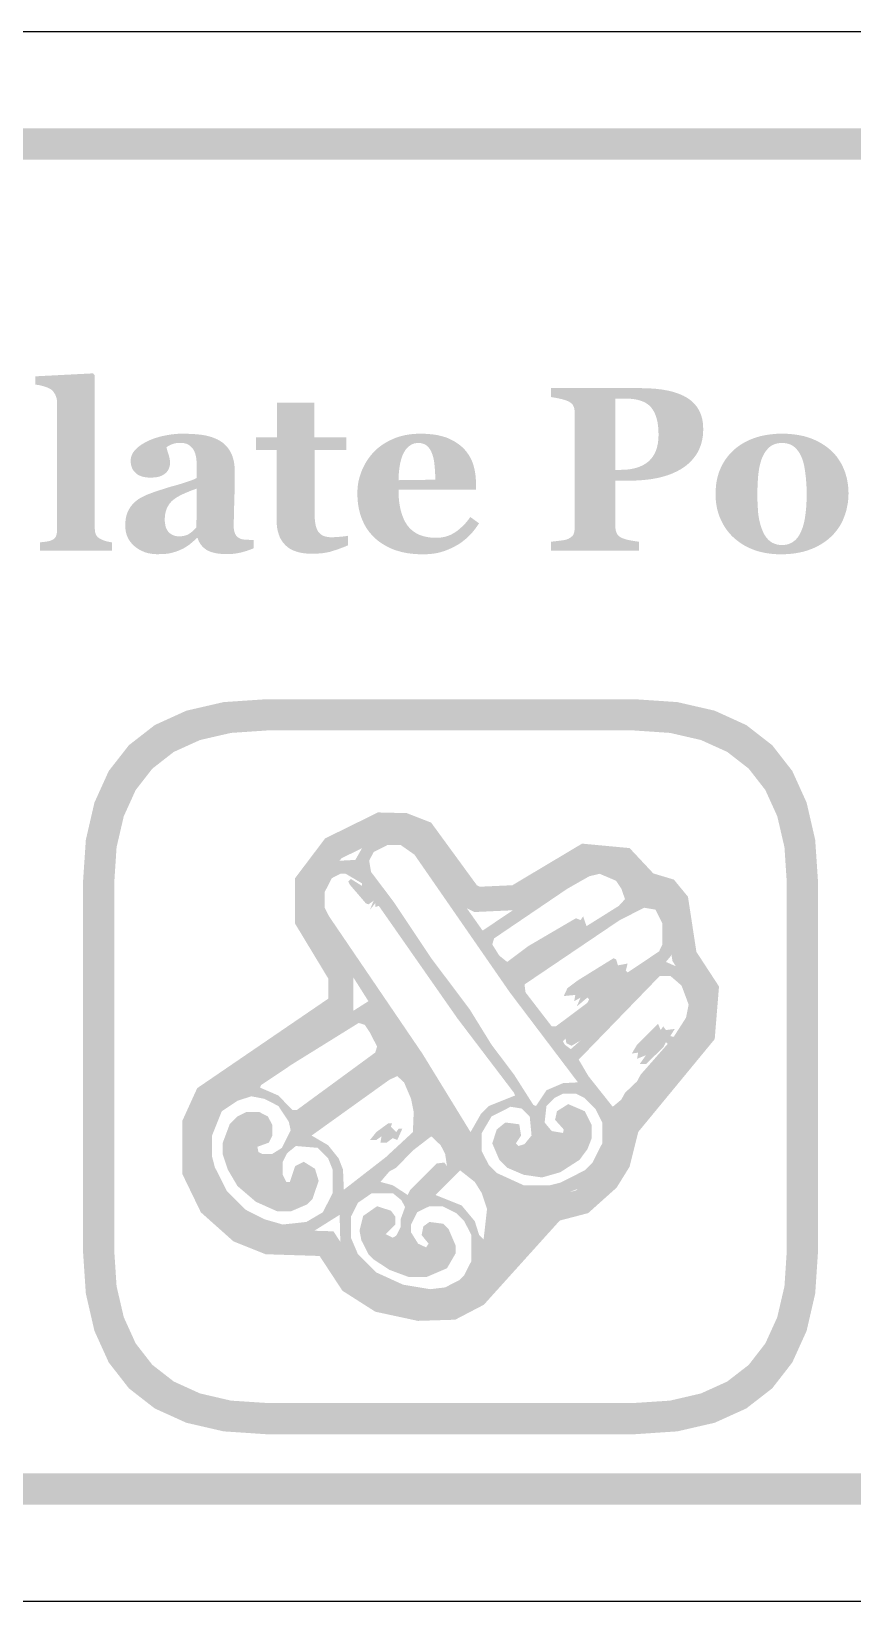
# Model space of a CAD drawing. Header units: millimetres. Extents: x 6 to 294, y 109 to 451.
# Drawn here: x 179.04 to 189.54, y 268.86 to 288.94 of the extents above; entities that cross this region are included whole.
import ezdxf

# ---------------------------------------------------------------- set-up
doc = ezdxf.new("R2010")
doc.units = ezdxf.units.MM
doc.layers.add('CUT', color=1, linetype='Continuous')
doc.layers.add('RASTER', color=7, linetype='Continuous')

msp = doc.modelspace()

# ---------------------------------------------------------------- hatches: boundary and pattern name
at = {"layer": 'RASTER'}
h = msp.add_hatch(color=7, dxfattribs=at)
h.paths.add_polyline_path([(143.2, 285.501), (143.234, 286.016), (143.337, 286.463), (143.509, 286.841), (143.75, 287.151), (144.059, 287.391), (144.438, 287.563), (144.884, 287.666), (145.4, 287.701), (202.6, 287.701), (203.116, 287.666), (203.563, 287.563), (203.941, 287.391), (204.25, 287.151), (204.491, 286.841), (204.663, 286.463), (204.766, 286.016), (204.8, 285.501), (204.8, 272.301), (204.766, 271.785), (204.663, 271.338), (204.491, 270.96), (204.25, 270.651), (203.941, 270.41), (203.563, 270.238), (203.116, 270.135), (202.6, 270.101), (145.4, 270.101), (144.884, 270.135), (144.438, 270.238), (144.059, 270.41), (143.75, 270.651), (143.509, 270.96), (143.337, 271.338), (143.234, 271.785), (143.2, 272.301)])
h.paths.add_polyline_path([(143.6, 285.501), (143.6, 272.301), (143.628, 271.879), (143.712, 271.513), (143.853, 271.204), (144.05, 270.951), (144.303, 270.754), (144.613, 270.613), (144.978, 270.529), (145.4, 270.501), (202.6, 270.501), (203.022, 270.529), (203.388, 270.613), (203.697, 270.754), (203.95, 270.951), (204.147, 271.204), (204.288, 271.513), (204.372, 271.879), (204.4, 272.301), (204.4, 285.501), (204.372, 285.923), (204.288, 286.288), (204.147, 286.598), (203.95, 286.851), (203.697, 287.048), (203.388, 287.188), (203.022, 287.273), (202.6, 287.301), (145.4, 287.301), (144.978, 287.273), (144.613, 287.188), (144.303, 287.048), (144.05, 286.851), (143.853, 286.598), (143.712, 286.288), (143.628, 285.923), (143.6, 285.501)], flags=0)
for points in [[(180.07, 282.301), (179.151, 282.301), (179.151, 282.408), (179.161, 282.408), (179.17, 282.409), (179.179, 282.41), (179.189, 282.411), (179.198, 282.412), (179.207, 282.413), (179.216, 282.414), (179.225, 282.415), (179.234, 282.416), (179.243, 282.418), (179.251, 282.419), (179.259, 282.421), (179.267, 282.423), (179.274, 282.425), (179.282, 282.427), (179.289, 282.43), (179.3, 282.434), (179.31, 282.439), (179.32, 282.445), (179.328, 282.451), (179.336, 282.458), (179.342, 282.465), (179.348, 282.472), (179.353, 282.48), (179.356, 282.489), (179.36, 282.498), (179.363, 282.508), (179.365, 282.519), (179.367, 282.53), (179.368, 282.542), (179.369, 282.554), (179.369, 282.567), (179.369, 284.19), (179.369, 284.204), (179.368, 284.218), (179.366, 284.231), (179.364, 284.244), (179.361, 284.257), (179.357, 284.269), (179.352, 284.282), (179.347, 284.294), (179.341, 284.305), (179.334, 284.316), (179.327, 284.326), (179.32, 284.336), (179.312, 284.344), (179.304, 284.352), (179.295, 284.36), (179.286, 284.366), (179.278, 284.371), (179.269, 284.376), (179.26, 284.38), (179.249, 284.385), (179.238, 284.389), (179.225, 284.394), (179.212, 284.398), (179.197, 284.403), (179.183, 284.407), (179.168, 284.411), (179.155, 284.414), (179.141, 284.417), (179.129, 284.419), (179.116, 284.421), (179.104, 284.422), (179.093, 284.423), (179.093, 284.53), (179.829, 284.568), (179.851, 284.545), (179.851, 282.586), (179.852, 282.573), (179.853, 282.561), (179.854, 282.549), (179.856, 282.537), (179.859, 282.527), (179.862, 282.517), (179.866, 282.507), (179.87, 282.499), (179.875, 282.49), (179.881, 282.483), (179.888, 282.475), (179.895, 282.469), (179.903, 282.462), (179.912, 282.456), (179.922, 282.451), (179.932, 282.446), (179.939, 282.443), (179.947, 282.439), (179.954, 282.436), (179.962, 282.433), (179.97, 282.43), (179.977, 282.428), (179.985, 282.425), (179.993, 282.422), (180.002, 282.42), (180.01, 282.418), (180.019, 282.416), (180.029, 282.414), (180.038, 282.412), (180.048, 282.41), (180.059, 282.409), (180.07, 282.408)], [(183.087, 282.368), (183.064, 282.358), (183.039, 282.348), (183.015, 282.339), (182.99, 282.329), (182.965, 282.32), (182.939, 282.311), (182.913, 282.303), (182.886, 282.294), (182.859, 282.286), (182.83, 282.28), (182.8, 282.274), (182.768, 282.269), (182.734, 282.266), (182.7, 282.263), (182.663, 282.262), (182.626, 282.261), (182.57, 282.263), (182.519, 282.268), (182.471, 282.277), (182.427, 282.289), (182.386, 282.305), (182.349, 282.324), (182.316, 282.346), (182.287, 282.373), (182.261, 282.402), (182.238, 282.434), (182.219, 282.469), (182.204, 282.508), (182.192, 282.549), (182.183, 282.593), (182.178, 282.64), (182.176, 282.69), (182.176, 283.59), (181.912, 283.59), (181.912, 283.748), (182.182, 283.748), (182.182, 284.192), (182.658, 284.192), (182.658, 283.748), (183.068, 283.748), (183.068, 283.59), (182.661, 283.59), (182.661, 282.787), (182.662, 282.746), (182.664, 282.708), (182.668, 282.673), (182.673, 282.641), (182.679, 282.612), (182.688, 282.586), (182.697, 282.563), (182.708, 282.544), (182.722, 282.527), (182.737, 282.513), (182.755, 282.5), (182.775, 282.49), (182.797, 282.482), (182.822, 282.477), (182.85, 282.473), (182.879, 282.472), (182.89, 282.472), (182.901, 282.473), (182.913, 282.473), (182.926, 282.474), (182.941, 282.474), (182.956, 282.475), (182.972, 282.477), (182.989, 282.478), (183.006, 282.48), (183.022, 282.481), (183.036, 282.483), (183.049, 282.484), (183.06, 282.486), (183.071, 282.488), (183.08, 282.489), (183.087, 282.491)]]:
    msp.add_hatch(color=7, dxfattribs=at).paths.add_polyline_path(points)
h = msp.add_hatch(color=7, dxfattribs=at)
h.paths.add_polyline_path([(187.631, 283.859), (187.63, 283.816), (187.627, 283.775), (187.621, 283.734), (187.613, 283.696), (187.603, 283.659), (187.59, 283.623), (187.576, 283.589), (187.559, 283.557), (187.54, 283.526), (187.519, 283.497), (187.496, 283.469), (187.472, 283.442), (187.446, 283.417), (187.419, 283.394), (187.39, 283.372), (187.359, 283.351), (187.325, 283.331), (187.29, 283.313), (187.255, 283.296), (187.217, 283.28), (187.179, 283.266), (187.14, 283.254), (187.099, 283.242), (187.058, 283.232), (187.015, 283.224), (186.97, 283.216), (186.925, 283.21), (186.878, 283.205), (186.83, 283.201), (186.78, 283.198), (186.73, 283.196), (186.677, 283.196), (186.508, 283.196), (186.508, 282.611), (186.508, 282.598), (186.509, 282.586), (186.51, 282.574), (186.513, 282.562), (186.515, 282.551), (186.519, 282.54), (186.523, 282.53), (186.527, 282.52), (186.533, 282.51), (186.539, 282.501), (186.547, 282.493), (186.556, 282.485), (186.566, 282.477), (186.577, 282.47), (186.589, 282.464), (186.603, 282.458), (186.611, 282.455), (186.62, 282.452), (186.63, 282.449), (186.641, 282.445), (186.654, 282.442), (186.667, 282.439), (186.682, 282.436), (186.698, 282.433), (186.714, 282.429), (186.73, 282.427), (186.745, 282.424), (186.759, 282.422), (186.772, 282.42), (186.785, 282.418), (186.798, 282.416), (186.809, 282.415), (186.809, 282.301), (185.683, 282.301), (185.683, 282.415), (185.694, 282.416), (185.706, 282.417), (185.719, 282.419), (185.732, 282.42), (185.747, 282.422), (185.762, 282.424), (185.779, 282.426), (185.796, 282.428), (185.813, 282.43), (185.828, 282.432), (185.842, 282.434), (185.855, 282.436), (185.867, 282.439), (185.877, 282.442), (185.886, 282.444), (185.894, 282.447), (185.907, 282.453), (185.92, 282.46), (185.931, 282.466), (185.941, 282.473), (185.95, 282.481), (185.958, 282.488), (185.964, 282.496), (185.969, 282.504), (185.974, 282.513), (185.977, 282.523), (185.98, 282.533), (185.983, 282.545), (185.985, 282.557), (185.986, 282.57), (185.987, 282.584), (185.988, 282.598), (185.988, 284.064), (185.987, 284.077), (185.986, 284.089), (185.985, 284.101), (185.983, 284.112), (185.981, 284.123), (185.978, 284.134), (185.974, 284.144), (185.97, 284.153), (185.965, 284.162), (185.959, 284.171), (185.951, 284.179), (185.942, 284.187), (185.932, 284.195), (185.921, 284.202), (185.908, 284.209), (185.894, 284.215), (185.883, 284.22), (185.872, 284.224), (185.859, 284.228), (185.846, 284.232), (185.832, 284.236), (185.817, 284.24), (185.801, 284.243), (185.785, 284.247), (185.768, 284.25), (185.753, 284.253), (185.738, 284.256), (185.725, 284.258), (185.713, 284.261), (185.702, 284.262), (185.692, 284.264), (185.683, 284.265), (185.683, 284.379), (186.83, 284.379), (186.927, 284.377), (187.019, 284.371), (187.103, 284.361), (187.182, 284.347), (187.254, 284.329), (187.32, 284.307), (187.379, 284.281), (187.432, 284.251), (187.479, 284.217), (187.519, 284.179), (187.553, 284.136), (187.581, 284.089), (187.603, 284.038), (187.619, 283.983), (187.628, 283.923), (187.631, 283.859)])
h.paths.add_polyline_path([(187.06, 283.785), (187.058, 283.841), (187.054, 283.894), (187.047, 283.943), (187.036, 283.989), (187.023, 284.03), (187.007, 284.068), (186.987, 284.102), (186.965, 284.133), (186.939, 284.159), (186.909, 284.182), (186.874, 284.202), (186.834, 284.218), (186.79, 284.23), (186.741, 284.239), (186.687, 284.244), (186.629, 284.246), (186.508, 284.246), (186.508, 283.334), (186.569, 283.334), (186.627, 283.335), (186.682, 283.34), (186.733, 283.349), (186.781, 283.361), (186.824, 283.377), (186.865, 283.396), (186.901, 283.418), (186.935, 283.444), (186.964, 283.474), (186.989, 283.507), (187.011, 283.544), (187.029, 283.585), (187.042, 283.629), (187.052, 283.677), (187.058, 283.729), (187.06, 283.785)], flags=0)
h = msp.add_hatch(color=7, dxfattribs=at)
h.paths.add_polyline_path([(181.885, 282.332), (181.868, 282.325), (181.851, 282.318), (181.833, 282.311), (181.814, 282.305), (181.795, 282.298), (181.775, 282.292), (181.754, 282.286), (181.732, 282.28), (181.71, 282.275), (181.688, 282.27), (181.665, 282.266), (181.642, 282.263), (181.618, 282.26), (181.595, 282.258), (181.571, 282.257), (181.546, 282.257), (181.503, 282.258), (181.462, 282.26), (181.424, 282.264), (181.39, 282.27), (181.358, 282.278), (181.329, 282.287), (181.304, 282.298), (181.281, 282.31), (181.261, 282.324), (181.242, 282.34), (181.225, 282.357), (181.21, 282.375), (181.196, 282.395), (181.184, 282.416), (181.174, 282.439), (181.165, 282.463), (181.156, 282.463), (181.144, 282.451), (181.132, 282.439), (181.12, 282.428), (181.108, 282.417), (181.096, 282.407), (181.084, 282.397), (181.072, 282.387), (181.061, 282.378), (181.049, 282.37), (181.037, 282.361), (181.025, 282.354), (181.013, 282.346), (181, 282.338), (180.988, 282.331), (180.975, 282.325), (180.962, 282.318), (180.945, 282.311), (180.928, 282.303), (180.911, 282.297), (180.894, 282.29), (180.878, 282.285), (180.861, 282.28), (180.845, 282.275), (180.829, 282.271), (180.812, 282.267), (180.794, 282.264), (180.774, 282.261), (180.753, 282.259), (180.73, 282.258), (180.705, 282.256), (180.679, 282.256), (180.651, 282.255), (180.609, 282.257), (180.569, 282.262), (180.531, 282.269), (180.494, 282.28), (180.458, 282.295), (180.424, 282.312), (180.392, 282.332), (180.361, 282.356), (180.333, 282.382), (180.309, 282.41), (180.288, 282.44), (180.271, 282.472), (180.258, 282.507), (180.248, 282.543), (180.243, 282.581), (180.241, 282.622), (180.241, 282.645), (180.243, 282.667), (180.245, 282.689), (180.248, 282.71), (180.251, 282.729), (180.256, 282.748), (180.261, 282.766), (180.267, 282.783), (180.274, 282.8), (180.282, 282.816), (180.29, 282.831), (180.299, 282.846), (180.309, 282.861), (180.319, 282.875), (180.33, 282.888), (180.342, 282.901), (180.353, 282.913), (180.365, 282.924), (180.377, 282.934), (180.389, 282.944), (180.402, 282.954), (180.416, 282.963), (180.43, 282.971), (180.444, 282.979), (180.458, 282.987), (180.473, 282.994), (180.489, 283.001), (180.504, 283.009), (180.52, 283.016), (180.537, 283.023), (180.554, 283.029), (180.571, 283.036), (180.604, 283.048), (180.64, 283.061), (180.677, 283.073), (180.716, 283.085), (180.756, 283.098), (180.798, 283.111), (180.842, 283.124), (180.887, 283.136), (180.932, 283.149), (180.973, 283.162), (181.011, 283.174), (181.047, 283.186), (181.079, 283.197), (181.108, 283.208), (181.134, 283.219), (181.156, 283.23), (181.156, 283.37), (181.156, 283.38), (181.156, 283.39), (181.156, 283.401), (181.155, 283.413), (181.154, 283.425), (181.153, 283.438), (181.152, 283.452), (181.151, 283.467), (181.149, 283.482), (181.147, 283.496), (181.144, 283.509), (181.141, 283.522), (181.138, 283.534), (181.134, 283.546), (181.13, 283.557), (181.126, 283.568), (181.12, 283.579), (181.114, 283.59), (181.107, 283.601), (181.099, 283.611), (181.091, 283.621), (181.082, 283.63), (181.072, 283.639), (181.061, 283.647), (181.05, 283.655), (181.038, 283.661), (181.024, 283.667), (181.01, 283.671), (180.995, 283.675), (180.98, 283.677), (180.963, 283.679), (180.946, 283.679), (180.93, 283.679), (180.915, 283.678), (180.9, 283.677), (180.886, 283.675), (180.873, 283.672), (180.861, 283.669), (180.849, 283.665), (180.838, 283.661), (180.827, 283.656), (180.817, 283.652), (180.808, 283.647), (180.799, 283.642), (180.79, 283.638), (180.783, 283.633), (180.775, 283.628), (180.768, 283.624), (180.77, 283.616), (180.772, 283.607), (180.774, 283.597), (180.777, 283.587), (180.78, 283.575), (180.784, 283.562), (180.788, 283.549), (180.793, 283.534), (180.798, 283.519), (180.802, 283.504), (180.806, 283.49), (180.809, 283.475), (180.811, 283.461), (180.812, 283.447), (180.813, 283.432), (180.814, 283.418), (180.814, 283.412), (180.813, 283.405), (180.812, 283.398), (180.81, 283.39), (180.809, 283.382), (180.806, 283.374), (180.804, 283.365), (180.801, 283.356), (180.797, 283.347), (180.793, 283.338), (180.789, 283.33), (180.784, 283.323), (180.779, 283.316), (180.774, 283.309), (180.768, 283.303), (180.762, 283.297), (180.754, 283.29), (180.745, 283.283), (180.736, 283.277), (180.727, 283.271), (180.717, 283.265), (180.707, 283.26), (180.697, 283.256), (180.687, 283.251), (180.676, 283.248), (180.663, 283.244), (180.649, 283.242), (180.634, 283.239), (180.617, 283.238), (180.599, 283.236), (180.58, 283.236), (180.559, 283.235), (180.529, 283.236), (180.501, 283.239), (180.475, 283.244), (180.451, 283.25), (180.428, 283.259), (180.408, 283.269), (180.389, 283.281), (180.373, 283.295), (180.358, 283.31), (180.345, 283.327), (180.334, 283.344), (180.326, 283.363), (180.319, 283.383), (180.314, 283.404), (180.311, 283.426), (180.31, 283.449), (180.311, 283.469), (180.314, 283.489), (180.319, 283.508), (180.326, 283.527), (180.335, 283.545), (180.346, 283.563), (180.36, 283.58), (180.375, 283.596), (180.392, 283.612), (180.409, 283.628), (180.428, 283.642), (180.447, 283.656), (180.468, 283.669), (180.489, 283.681), (180.511, 283.693), (180.534, 283.704), (180.557, 283.715), (180.582, 283.725), (180.607, 283.734), (180.633, 283.743), (180.66, 283.751), (180.688, 283.759), (180.717, 283.766), (180.746, 283.772), (180.776, 283.778), (180.805, 283.783), (180.834, 283.787), (180.862, 283.79), (180.89, 283.793), (180.917, 283.795), (180.943, 283.796), (180.969, 283.796), (181.004, 283.796), (181.039, 283.795), (181.072, 283.794), (181.105, 283.792), (181.137, 283.79), (181.169, 283.787), (181.2, 283.784), (181.23, 283.78), (181.259, 283.775), (181.288, 283.769), (181.315, 283.762), (181.343, 283.754), (181.369, 283.744), (181.395, 283.734), (181.419, 283.723), (181.444, 283.71), (181.466, 283.696), (181.487, 283.681), (181.506, 283.665), (181.525, 283.647), (181.543, 283.628), (181.559, 283.607), (181.574, 283.585), (181.588, 283.561), (181.6, 283.536), (181.611, 283.509), (181.62, 283.48), (181.628, 283.449), (181.634, 283.416), (181.638, 283.382), (181.641, 283.345), (181.641, 283.307), (181.641, 283.265), (181.641, 283.221), (181.64, 283.174), (181.64, 283.126), (181.639, 283.076), (181.638, 283.024), (181.636, 282.97), (181.635, 282.915), (181.633, 282.86), (181.632, 282.811), (181.631, 282.766), (181.63, 282.726), (181.629, 282.691), (181.629, 282.661), (181.628, 282.636), (181.628, 282.616), (181.628, 282.6), (181.629, 282.585), (181.631, 282.57), (181.633, 282.557), (181.636, 282.544), (181.639, 282.533), (181.643, 282.522), (181.648, 282.512), (181.653, 282.503), (181.659, 282.494), (181.666, 282.486), (181.673, 282.478), (181.681, 282.472), (181.69, 282.465), (181.699, 282.46), (181.709, 282.455), (181.715, 282.452), (181.723, 282.449), (181.731, 282.447), (181.741, 282.445), (181.751, 282.444), (181.762, 282.442), (181.774, 282.441), (181.787, 282.441), (181.8, 282.44), (181.813, 282.44), (181.826, 282.439), (181.838, 282.439), (181.85, 282.439), (181.862, 282.439), (181.873, 282.439), (181.885, 282.438)])
h.paths.add_polyline_path([(181.156, 283.095), (181.136, 283.088), (181.116, 283.08), (181.095, 283.073), (181.075, 283.065), (181.055, 283.057), (181.034, 283.048), (181.014, 283.04), (180.994, 283.031), (180.974, 283.022), (180.955, 283.013), (180.938, 283.004), (180.921, 282.994), (180.905, 282.985), (180.89, 282.975), (180.875, 282.965), (180.862, 282.956), (180.849, 282.945), (180.836, 282.934), (180.825, 282.922), (180.814, 282.909), (180.803, 282.895), (180.794, 282.881), (180.785, 282.866), (180.777, 282.851), (180.77, 282.835), (180.764, 282.818), (180.758, 282.8), (180.754, 282.781), (180.751, 282.762), (180.748, 282.742), (180.747, 282.722), (180.746, 282.701), (180.747, 282.673), (180.75, 282.648), (180.754, 282.624), (180.759, 282.602), (180.767, 282.582), (180.776, 282.565), (180.786, 282.549), (180.798, 282.535), (180.812, 282.523), (180.826, 282.513), (180.841, 282.504), (180.856, 282.497), (180.873, 282.491), (180.89, 282.487), (180.908, 282.485), (180.927, 282.484), (180.946, 282.484), (180.965, 282.486), (180.983, 282.489), (181, 282.492), (181.016, 282.497), (181.031, 282.502), (181.046, 282.509), (181.059, 282.517), (181.072, 282.525), (181.084, 282.534), (181.096, 282.544), (181.108, 282.554), (181.119, 282.564), (181.13, 282.575), (181.141, 282.586), (181.151, 282.598)], flags=0)
h = msp.add_hatch(color=7, dxfattribs=at)
h.paths.add_polyline_path([(184.764, 282.651), (184.751, 282.63), (184.737, 282.61), (184.723, 282.59), (184.708, 282.57), (184.692, 282.55), (184.676, 282.531), (184.658, 282.512), (184.641, 282.493), (184.622, 282.475), (184.603, 282.458), (184.583, 282.441), (184.563, 282.425), (184.542, 282.409), (184.521, 282.394), (184.499, 282.38), (184.476, 282.367), (184.451, 282.353), (184.427, 282.341), (184.402, 282.329), (184.377, 282.318), (184.352, 282.308), (184.327, 282.298), (184.302, 282.29), (184.277, 282.282), (184.252, 282.276), (184.225, 282.27), (184.198, 282.265), (184.169, 282.261), (184.14, 282.258), (184.11, 282.256), (184.079, 282.254), (184.047, 282.254), (183.993, 282.255), (183.942, 282.258), (183.892, 282.263), (183.845, 282.269), (183.799, 282.278), (183.755, 282.289), (183.713, 282.301), (183.672, 282.315), (183.634, 282.331), (183.597, 282.349), (183.562, 282.368), (183.529, 282.388), (183.497, 282.409), (183.467, 282.432), (183.439, 282.456), (183.412, 282.481), (183.388, 282.508), (183.364, 282.535), (183.343, 282.564), (183.323, 282.594), (183.304, 282.626), (183.288, 282.658), (183.273, 282.692), (183.259, 282.726), (183.247, 282.762), (183.237, 282.799), (183.228, 282.836), (183.221, 282.874), (183.216, 282.912), (183.212, 282.952), (183.21, 282.992), (183.209, 283.033), (183.21, 283.07), (183.212, 283.107), (183.216, 283.144), (183.222, 283.18), (183.23, 283.215), (183.24, 283.25), (183.251, 283.285), (183.264, 283.32), (183.278, 283.353), (183.294, 283.386), (183.311, 283.418), (183.33, 283.449), (183.35, 283.479), (183.372, 283.508), (183.395, 283.536), (183.42, 283.563), (183.445, 283.589), (183.473, 283.613), (183.502, 283.636), (183.532, 283.658), (183.565, 283.678), (183.598, 283.697), (183.634, 283.715), (183.671, 283.732), (183.709, 283.747), (183.749, 283.76), (183.79, 283.771), (183.831, 283.78), (183.874, 283.787), (183.919, 283.792), (183.964, 283.795), (184.01, 283.796), (184.06, 283.796), (184.108, 283.793), (184.154, 283.789), (184.197, 283.784), (184.238, 283.777), (184.276, 283.768), (184.313, 283.758), (184.347, 283.747), (184.379, 283.734), (184.41, 283.719), (184.439, 283.704), (184.467, 283.687), (184.494, 283.669), (184.519, 283.65), (184.543, 283.63), (184.565, 283.609), (184.585, 283.588), (184.604, 283.565), (184.621, 283.542), (184.637, 283.518), (184.652, 283.493), (184.665, 283.467), (184.677, 283.44), (184.687, 283.412), (184.696, 283.383), (184.703, 283.354), (184.71, 283.325), (184.715, 283.296), (184.719, 283.266), (184.722, 283.235), (184.724, 283.205), (184.725, 283.174), (184.725, 283.079), (183.735, 283.079), (183.736, 283.006), (183.742, 282.937), (183.751, 282.874), (183.764, 282.814), (183.78, 282.759), (183.8, 282.709), (183.823, 282.663), (183.85, 282.622), (183.881, 282.585), (183.917, 282.553), (183.956, 282.526), (184, 282.504), (184.048, 282.487), (184.101, 282.475), (184.157, 282.467), (184.218, 282.465), (184.252, 282.466), (184.285, 282.47), (184.317, 282.475), (184.349, 282.484), (184.379, 282.494), (184.409, 282.507), (184.438, 282.523), (184.466, 282.54), (184.493, 282.56), (184.518, 282.581), (184.543, 282.603), (184.567, 282.626), (184.59, 282.65), (184.612, 282.676), (184.633, 282.703), (184.653, 282.731)])
h.paths.add_polyline_path([(184.205, 283.208), (184.205, 283.23), (184.204, 283.252), (184.204, 283.274), (184.203, 283.297), (184.201, 283.319), (184.2, 283.342), (184.198, 283.365), (184.196, 283.388), (184.194, 283.41), (184.191, 283.432), (184.188, 283.452), (184.184, 283.472), (184.18, 283.49), (184.175, 283.507), (184.171, 283.523), (184.165, 283.539), (184.159, 283.555), (184.152, 283.571), (184.144, 283.585), (184.136, 283.599), (184.127, 283.611), (184.118, 283.623), (184.108, 283.633), (184.097, 283.643), (184.086, 283.651), (184.074, 283.658), (184.062, 283.664), (184.048, 283.669), (184.034, 283.673), (184.02, 283.676), (184.004, 283.677), (183.988, 283.678), (183.961, 283.676), (183.934, 283.671), (183.91, 283.662), (183.887, 283.649), (183.865, 283.633), (183.844, 283.613), (183.825, 283.59), (183.808, 283.563), (183.792, 283.533), (183.778, 283.498), (183.766, 283.459), (183.756, 283.416), (183.748, 283.369), (183.741, 283.317), (183.737, 283.261), (183.735, 283.202)], flags=0)
h = msp.add_hatch(color=7, dxfattribs=at)
h.paths.add_polyline_path([(189.266, 283.581), (189.292, 283.555), (189.317, 283.528), (189.34, 283.5), (189.361, 283.47), (189.381, 283.439), (189.4, 283.407), (189.416, 283.374), (189.431, 283.339), (189.445, 283.304), (189.456, 283.268), (189.466, 283.231), (189.474, 283.193), (189.48, 283.154), (189.485, 283.115), (189.488, 283.075), (189.489, 283.035), (189.488, 282.994), (189.485, 282.955), (189.481, 282.915), (189.474, 282.877), (189.466, 282.839), (189.457, 282.801), (189.445, 282.764), (189.432, 282.728), (189.417, 282.692), (189.401, 282.658), (189.383, 282.625), (189.363, 282.594), (189.341, 282.564), (189.318, 282.535), (189.294, 282.507), (189.267, 282.481), (189.238, 282.454), (189.207, 282.429), (189.174, 282.406), (189.14, 282.384), (189.105, 282.364), (189.069, 282.345), (189.031, 282.328), (188.991, 282.313), (188.95, 282.299), (188.908, 282.287), (188.864, 282.277), (188.819, 282.269), (188.773, 282.262), (188.725, 282.258), (188.675, 282.255), (188.624, 282.254), (188.58, 282.255), (188.537, 282.257), (188.494, 282.261), (188.453, 282.267), (188.412, 282.274), (188.372, 282.283), (188.333, 282.293), (188.295, 282.305), (188.258, 282.319), (188.222, 282.334), (188.188, 282.351), (188.154, 282.369), (188.121, 282.389), (188.09, 282.411), (188.059, 282.434), (188.03, 282.459), (188.002, 282.484), (187.977, 282.511), (187.953, 282.539), (187.93, 282.569), (187.909, 282.6), (187.889, 282.632), (187.871, 282.666), (187.854, 282.701), (187.839, 282.738), (187.826, 282.776), (187.814, 282.814), (187.805, 282.854), (187.798, 282.895), (187.793, 282.937), (187.79, 282.98), (187.789, 283.024), (187.79, 283.068), (187.793, 283.11), (187.797, 283.151), (187.803, 283.191), (187.811, 283.229), (187.821, 283.266), (187.832, 283.302), (187.846, 283.337), (187.861, 283.371), (187.877, 283.404), (187.896, 283.436), (187.916, 283.467), (187.938, 283.497), (187.962, 283.526), (187.988, 283.554), (188.015, 283.581), (188.043, 283.606), (188.072, 283.629), (188.103, 283.651), (188.136, 283.672), (188.17, 283.691), (188.206, 283.709), (188.243, 283.725), (188.282, 283.74), (188.323, 283.753), (188.364, 283.765), (188.407, 283.774), (188.451, 283.782), (188.495, 283.788), (188.542, 283.793), (188.589, 283.796), (188.637, 283.796), (188.688, 283.796), (188.737, 283.793), (188.784, 283.788), (188.83, 283.782), (188.875, 283.774), (188.917, 283.765), (188.959, 283.753), (188.999, 283.74), (189.037, 283.725), (189.074, 283.709), (189.109, 283.691), (189.143, 283.672), (189.176, 283.651), (189.207, 283.629), (189.237, 283.606), (189.266, 283.581)])
h.paths.add_polyline_path([(188.891, 282.566), (188.899, 282.587), (188.906, 282.609), (188.913, 282.632), (188.919, 282.657), (188.925, 282.682), (188.93, 282.709), (188.934, 282.736), (188.938, 282.765), (188.942, 282.795), (188.945, 282.826), (188.948, 282.858), (188.95, 282.892), (188.952, 282.927), (188.953, 282.962), (188.954, 282.999), (188.954, 283.038), (188.954, 283.064), (188.953, 283.091), (188.952, 283.119), (188.95, 283.147), (188.948, 283.177), (188.946, 283.208), (188.943, 283.239), (188.939, 283.272), (188.935, 283.304), (188.931, 283.334), (188.926, 283.363), (188.921, 283.39), (188.915, 283.415), (188.909, 283.438), (188.902, 283.46), (188.895, 283.48), (188.886, 283.502), (188.876, 283.524), (188.865, 283.544), (188.853, 283.562), (188.841, 283.58), (188.827, 283.596), (188.813, 283.611), (188.798, 283.625), (188.782, 283.637), (188.765, 283.648), (188.747, 283.657), (188.727, 283.665), (188.707, 283.67), (188.686, 283.674), (188.664, 283.677), (188.64, 283.678), (188.615, 283.677), (188.591, 283.674), (188.568, 283.67), (188.547, 283.663), (188.527, 283.655), (188.508, 283.646), (188.49, 283.634), (188.474, 283.621), (188.459, 283.606), (188.445, 283.59), (188.431, 283.573), (188.419, 283.555), (188.407, 283.536), (188.397, 283.516), (188.387, 283.495), (188.378, 283.473), (188.371, 283.451), (188.364, 283.429), (188.358, 283.406), (188.352, 283.382), (188.347, 283.357), (188.343, 283.331), (188.339, 283.305), (188.336, 283.277), (188.333, 283.249), (188.331, 283.22), (188.329, 283.192), (188.327, 283.163), (188.326, 283.133), (188.325, 283.104), (188.324, 283.074), (188.324, 283.043), (188.324, 283.004), (188.325, 282.967), (188.325, 282.931), (188.327, 282.898), (188.328, 282.865), (188.33, 282.835), (188.332, 282.806), (188.334, 282.779), (188.337, 282.753), (188.341, 282.727), (188.346, 282.7), (188.352, 282.674), (188.358, 282.648), (188.366, 282.622), (188.375, 282.595), (188.384, 282.569), (188.393, 282.547), (188.403, 282.526), (188.413, 282.506), (188.425, 282.488), (188.438, 282.47), (188.451, 282.454), (188.465, 282.439), (188.481, 282.425), (188.497, 282.413), (188.514, 282.402), (188.533, 282.393), (188.552, 282.386), (188.573, 282.38), (188.594, 282.376), (188.617, 282.373), (188.64, 282.373), (188.662, 282.373), (188.683, 282.376), (188.703, 282.379), (188.722, 282.385), (188.741, 282.392), (188.758, 282.4), (188.775, 282.41), (188.791, 282.422), (188.807, 282.435), (188.821, 282.449), (188.835, 282.465), (188.848, 282.482), (188.86, 282.501), (188.871, 282.521), (188.881, 282.543), (188.891, 282.566)], flags=0)
h = msp.add_hatch(color=7, dxfattribs=at)
h.paths.add_polyline_path([(179.7, 278.051), (179.737, 278.602), (179.847, 279.079), (180.03, 279.483), (180.288, 279.813), (180.618, 280.07), (181.022, 280.254), (181.499, 280.364), (182.05, 280.401), (186.75, 280.401), (187.301, 280.364), (187.778, 280.254), (188.182, 280.07), (188.513, 279.813), (188.77, 279.483), (188.953, 279.079), (189.063, 278.602), (189.1, 278.051), (189.1, 273.351), (189.063, 272.8), (188.953, 272.323), (188.77, 271.919), (188.513, 271.588), (188.182, 271.331), (187.778, 271.148), (187.301, 271.038), (186.75, 271.001), (182.05, 271.001), (181.499, 271.038), (181.022, 271.148), (180.618, 271.331), (180.288, 271.588), (180.03, 271.919), (179.847, 272.323), (179.737, 272.8), (179.7, 273.351)])
h.paths.add_polyline_path([(180.1, 278.051), (180.1, 273.351), (180.13, 272.894), (180.222, 272.498), (180.374, 272.163), (180.588, 271.888), (180.862, 271.675), (181.197, 271.523), (181.593, 271.431), (182.05, 271.401), (186.75, 271.401), (187.207, 271.431), (187.603, 271.523), (187.938, 271.675), (188.213, 271.888), (188.426, 272.163), (188.578, 272.498), (188.67, 272.894), (188.7, 273.351), (188.7, 278.051), (188.67, 278.508), (188.578, 278.904), (188.426, 279.239), (188.213, 279.513), (187.938, 279.727), (187.603, 279.879), (187.207, 279.97), (186.75, 280.001), (182.05, 280.001), (181.593, 279.97), (181.197, 279.879), (180.862, 279.727), (180.587, 279.513), (180.374, 279.239), (180.222, 278.904), (180.13, 278.508), (180.1, 278.051)], flags=0)
h = msp.add_hatch(color=7, dxfattribs=at)
h.paths.add_polyline_path([(183.472, 278.953), (183.841, 278.944), (184.152, 278.823), (184.736, 278.023), (184.775, 278.003), (185.191, 278.022), (186.082, 278.554), (186.69, 278.497), (186.993, 278.173), (187.256, 278.094), (187.436, 277.875), (187.544, 277.17), (187.833, 276.727), (187.778, 276.054), (186.801, 274.868), (186.69, 274.423), (186.524, 274.155), (186.16, 273.829), (185.797, 273.734), (184.826, 272.657), (184.46, 272.466), (183.982, 272.451), (183.439, 272.568), (183.018, 272.836), (182.726, 273.281), (182.035, 273.303), (181.624, 273.468), (181.208, 273.839), (180.971, 274.329), (180.971, 275.01), (181.161, 275.427), (182.839, 276.573), (182.839, 276.825), (182.41, 277.535), (182.41, 278.109), (182.797, 278.621)])
h.paths.add_polyline_path([(183.543, 278.631), (183.006, 278.367), (182.73, 278.002), (182.73, 277.624), (183.159, 276.915), (183.159, 276.404), (181.415, 275.213), (181.291, 274.94), (181.291, 274.402), (181.468, 274.035), (181.795, 273.744), (182.101, 273.621), (182.903, 273.596), (183.248, 273.069), (183.563, 272.869), (184.011, 272.772), (184.377, 272.784), (184.627, 272.914), (185.624, 274.02), (186.004, 274.119), (186.276, 274.362), (186.392, 274.549), (186.508, 275.015), (187.467, 276.18), (187.505, 276.644), (187.238, 277.052), (187.133, 277.74), (187.071, 277.815), (186.819, 277.891), (186.539, 278.19), (186.156, 278.226), (185.286, 277.706), (184.704, 277.679), (184.522, 277.773), (183.948, 278.559), (183.777, 278.626), (183.543, 278.631)], flags=0)
h = msp.add_hatch(color=7, dxfattribs=at)
h.paths.add_polyline_path([(183.538, 278.695), (183.762, 278.705), (184.006, 278.581), (184.81, 277.442), (185.861, 278.146), (186.173, 278.303), (186.44, 278.303), (186.618, 278.213), (186.685, 278.146), (186.799, 277.925), (187.01, 277.901), (187.154, 277.811), (187.277, 277.566), (187.277, 277.265), (187.22, 277.121), (187.154, 277.041), (187.388, 276.94), (187.488, 276.84), (187.612, 276.528), (187.579, 276.294), (187.421, 276.016), (186.531, 274.965), (186.507, 274.721), (186.44, 274.52), (186.35, 274.376), (186.116, 274.175), (185.66, 273.994), (185.513, 273.807), (185.326, 273.626), (185.279, 273.539), (185.024, 273.291), (184.977, 273.204), (184.609, 272.836), (184.365, 272.712), (183.896, 272.712), (183.561, 272.812), (183.283, 272.97), (183.149, 273.104), (183.025, 273.314), (182.992, 273.415), (182.982, 273.807), (182.624, 273.582), (182.389, 273.515), (182.122, 273.549), (181.743, 273.706), (181.643, 273.773), (181.375, 274.074), (181.218, 274.419), (181.218, 274.587), (181.184, 274.654), (181.251, 275.022), (181.408, 275.3), (183.35, 276.539), (182.969, 277.141), (182.781, 277.389), (182.657, 277.633), (182.624, 277.868), (182.734, 278.159), (182.815, 278.246), (182.992, 278.336), (183.183, 278.346), (183.317, 278.581)])
h.paths.add_polyline_path([(183.595, 278.537), (183.417, 278.447), (183.36, 278.336), (183.384, 278.192), (183.672, 277.811), (184.154, 277.088), (184.643, 276.438), (184.924, 275.983), (185.212, 275.601), (185.459, 275.213), (185.493, 275.199), (185.627, 275.4), (185.838, 275.491), (186.029, 275.501), (185.158, 276.652), (183.939, 278.413), (183.762, 278.537)], flags=0)
h.paths.add_polyline_path([(182.992, 278.169), (182.882, 278.112), (182.791, 277.935), (182.791, 277.734), (182.848, 277.623), (184.04, 275.869), (184.656, 274.865), (184.79, 275.099), (184.89, 275.199), (185.225, 275.333), (185.212, 275.367), (184.489, 276.318), (183.484, 277.757), (183.437, 277.744), (183.437, 277.791), (183.37, 277.71), (183.417, 277.824), (183.35, 277.777), (183.317, 277.791), (183.116, 278.025), (183.092, 278.069), (183.126, 278.102), (183.27, 278.012), (183.27, 278.045), (183.059, 278.169)], flags=0)
h.paths.add_polyline_path([(186.306, 278.169), (186.173, 278.136), (185.895, 277.978), (184.957, 277.342), (184.934, 277.265), (185.024, 277.121), (185.125, 277.041), (185.392, 277.242), (185.962, 277.576), (186.005, 277.6), (186.062, 277.576), (186.096, 277.623), (186.139, 277.499), (186.551, 277.757), (186.631, 277.844), (186.584, 277.978), (186.517, 278.079)], flags=0)
h.paths.add_polyline_path([(186.876, 277.734), (186.564, 277.576), (185.346, 276.753), (185.359, 276.652), (185.694, 276.217), (185.747, 276.217), (186.149, 276.518), (186.173, 276.562), (186.149, 276.585), (186.015, 276.472), (186.062, 276.585), (185.982, 276.539), (185.995, 276.619), (185.848, 276.605), (185.895, 276.706), (186.029, 276.806), (186.484, 277.088), (186.517, 277.074), (186.541, 276.997), (186.665, 277.021), (186.641, 276.93), (186.665, 276.907), (187.066, 277.175), (187.11, 277.265), (187.11, 277.533), (187.02, 277.71)], flags=0)
h.paths.add_polyline_path([(187.077, 276.863), (186.039, 275.792), (186.163, 275.581), (186.474, 275.189), (186.584, 275.28), (186.631, 275.367), (186.785, 275.514), (186.832, 275.601), (187.177, 275.993), (187.154, 276.016), (187.12, 275.949), (186.899, 275.735), (186.819, 275.735), (186.899, 275.849), (186.785, 275.802), (186.799, 275.882), (186.718, 275.869), (186.785, 275.983), (187.053, 276.251), (187.087, 276.17), (187.12, 276.217), (187.154, 276.17), (187.267, 276.184), (187.21, 276.093), (187.254, 276.083), (187.411, 276.328), (187.445, 276.495), (187.354, 276.739), (187.21, 276.863)], flags=0)
h.paths.add_polyline_path([(183.226, 276.261), (182.379, 275.735), (181.978, 275.467), (181.964, 275.434), (182.199, 275.333), (182.379, 275.146), (182.433, 275.146), (183.437, 275.882), (183.461, 275.959), (183.37, 276.137), (183.303, 276.237)], flags=0)
h.paths.add_polyline_path([(185.871, 276.06), (185.838, 276.026), (185.861, 275.983), (185.938, 275.926), (186.062, 276.036), (185.948, 275.969), (185.881, 276.003)], flags=0)
h.paths.add_polyline_path([(183.719, 275.581), (183.618, 275.534), (182.624, 274.821), (182.835, 274.697), (182.969, 274.53), (183.025, 274.386), (183.036, 274.128), (183.571, 274.543), (183.919, 274.865), (183.929, 275.122), (183.896, 275.29), (183.806, 275.501)], flags=0)
h.paths.add_polyline_path([(185.838, 275.357), (185.727, 275.3), (185.627, 275.199), (185.603, 274.988), (185.694, 274.878), (185.838, 274.854), (185.848, 274.898), (185.737, 275.022), (185.761, 275.132), (185.905, 275.223), (186.116, 275.132), (186.206, 274.955), (186.206, 274.788), (186.149, 274.644), (186.049, 274.51), (185.804, 274.352), (185.57, 274.285), (185.336, 274.319), (185.125, 274.409), (185.024, 274.51), (184.934, 274.721), (184.991, 274.898), (185.101, 274.988), (185.279, 274.965), (185.302, 274.821), (185.235, 274.721), (185.269, 274.687), (185.346, 274.711), (185.436, 274.821), (185.413, 275.065), (185.312, 275.166), (185.168, 275.189), (184.924, 275.065), (184.8, 274.854), (184.8, 274.62), (184.89, 274.443), (184.991, 274.342), (185.336, 274.185), (185.67, 274.185), (185.804, 274.218), (186.116, 274.376), (186.216, 274.476), (186.34, 274.721), (186.34, 274.988), (186.25, 275.166), (186.116, 275.3), (186.005, 275.357)], flags=0)
h.paths.add_polyline_path([(181.854, 275.323), (181.676, 275.266), (181.475, 275.132), (181.351, 274.821), (181.351, 274.553), (181.385, 274.419), (181.542, 274.108), (181.777, 273.874), (182.021, 273.75), (182.255, 273.683), (182.557, 273.716), (182.768, 273.84), (182.892, 274.084), (182.892, 274.386), (182.835, 274.53), (182.701, 274.664), (182.423, 274.687), (182.312, 274.597), (182.255, 274.486), (182.255, 274.319), (182.299, 274.228), (182.346, 274.228), (182.413, 274.429), (182.523, 274.486), (182.667, 274.396), (182.714, 274.242), (182.634, 274.007), (182.567, 273.941), (182.356, 273.85), (182.188, 273.85), (181.911, 273.974), (181.676, 274.175), (181.552, 274.386), (181.485, 274.587), (181.485, 274.721), (181.576, 274.965), (181.676, 275.065), (181.787, 275.122), (181.954, 275.122), (182.065, 275.065), (182.122, 274.955), (182.122, 274.821), (182.078, 274.731), (181.931, 274.677), (181.944, 274.61), (181.988, 274.587), (182.122, 274.587), (182.245, 274.664), (182.356, 274.888), (182.332, 274.998), (182.199, 275.199), (182.021, 275.29)], flags=0)
h.paths.add_polyline_path([(183.605, 274.978), (183.652, 274.978), (183.638, 274.932), (183.705, 274.865), (183.739, 274.911), (183.785, 274.911), (183.719, 274.764), (183.662, 274.788), (183.585, 274.731), (183.504, 274.731), (183.518, 274.811), (183.451, 274.764), (183.37, 274.764), (183.451, 274.865)], flags=0)
h.paths.add_polyline_path([(184.154, 274.811), (183.919, 274.63), (183.705, 274.409), (183.618, 274.362), (183.504, 274.228), (183.662, 274.185), (183.852, 274.061), (183.886, 274.128), (184.221, 274.463), (184.321, 274.476), (184.355, 274.429), (184.331, 274.587), (184.274, 274.697)], flags=0)
h.paths.add_polyline_path([(184.522, 274.376), (184.207, 274.061), (184.542, 273.927), (184.71, 273.726), (184.766, 273.549), (184.823, 273.492), (184.867, 273.884), (184.8, 274.084), (184.71, 274.228)], flags=0)
h.paths.add_polyline_path([(183.394, 274.084), (183.216, 273.961), (183.126, 273.783), (183.126, 273.515), (183.216, 273.304), (183.451, 273.07), (183.796, 272.913), (184.14, 272.856), (184.331, 272.879), (184.509, 272.97), (184.576, 273.037), (184.666, 273.214), (184.666, 273.549), (184.576, 273.726), (184.475, 273.827), (184.298, 273.917), (184.13, 273.917), (183.973, 273.84), (183.896, 273.683), (183.896, 273.582), (183.986, 273.438), (184.087, 273.391), (184.12, 273.438), (184.03, 273.549), (184.053, 273.659), (184.13, 273.716), (184.308, 273.693), (184.375, 273.626), (184.465, 273.415), (184.465, 273.314), (184.355, 273.124), (184.097, 273.013), (183.862, 273.013), (183.618, 273.104), (183.417, 273.237), (183.35, 273.304), (183.26, 273.482), (183.236, 273.606), (183.283, 273.793), (183.461, 273.917), (183.638, 273.86), (183.695, 273.783), (183.695, 273.683), (183.571, 273.559), (183.662, 273.515), (183.705, 273.539), (183.762, 273.649), (183.762, 273.75), (183.819, 273.907), (183.772, 273.994), (183.662, 274.084)], flags=0)

# ---------------------------------------------------------------- linework, layer by layer
at = {"layer": 'CUT'}
for points in [[(144.999, 288.941), (203.001, 288.941)], [(203.001, 268.861), (144.999, 268.861)]]:
    msp.add_lwpolyline(points, dxfattribs=at)

doc.saveas('drawing.dxf')
